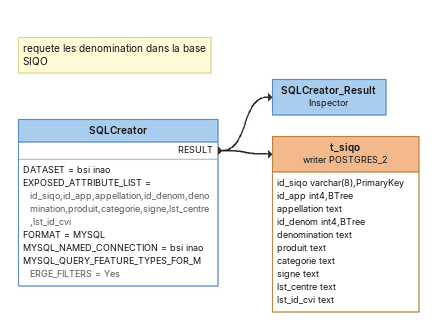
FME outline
Note: requete les denomination dans la base SIQO
SQLCreator
    DATASET = bsi inao
    EXPOSED_ATTRIBUTE_LIST = id_siqo,id_app,appellation,id_denom,denomination,produit,categorie,signe,lst_centre,lst_id_cvi
    FORMAT = MYSQL
    MYSQL_NAMED_CONNECTION = bsi inao
    MYSQL_QUERY_FEATURE_TYPES_FOR_MERGE_FILTERS = Yes
    RESULT -> t_siqo (writer POSTGRES_2)
    RESULT -> SQLCreator_Result
SQLCreator_Result: Inspector
t_siqo (writer POSTGRES_2)
    attributes: id_siqo varchar(8),PrimaryKey, id_app int4,BTree, appellation text, id_denom int4,BTree, denomination text, produit text, categorie text, signe text, lst_centre text, lst_id_cvi text
